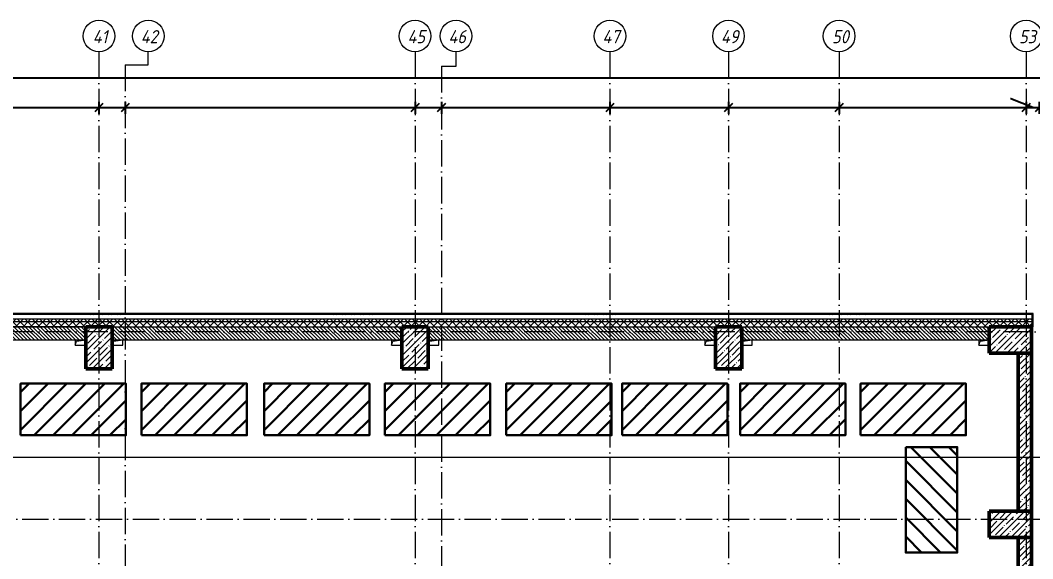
# Model space of a CAD drawing. Header units: millimetres. Extents: x -356862 to 418287, y 0 to 839748.
# Drawn here: x -121010 to -101790, y 540297 to 550509 of the extents above; entities that cross this region are included whole.
import ezdxf

# ---------------------------------------------------------------- set-up
doc = ezdxf.new("R2010")
doc.units = ezdxf.units.MM
doc.linetypes.add('50_200_ШТРИХ_1Т_ш5_п1_п1_', pattern=[700, 500, -100, 0, -100])
for name, color, linetype, lineweight in [('0) строит. леса', 20, 'Continuous', 30), ('A-____-____-DIMS', 7, 'Continuous', 9), ('A-GENM-____-OTLN', 7, 'Continuous', 9), ('A-WALL-____-MCUT', 7, 'Continuous', 13), ('A-WALL-____-MCUT-1', 7, 'Continuous', 9), ('A-WALL-____-MCUT-2', 7, 'Continuous', 50), ('A-WALL-____-OTLN', 7, 'Continuous', 9), ('A-WALL-____-PATT-1', 7, 'Continuous', 9), ('A-WALL-FNSH-MCUT-1', 7, 'Continuous', 9), ('S-COLS-____-MCUT', 7, 'Continuous', 50), ('S-COLS-____-OTLN', 7, 'Continuous', 9), ('S-GRID-____-IDEN', 7, 'Continuous', 9), ('S-GRID-____-OTLN', 7, 'Continuous', 9), ('S-GRID-____-OTLN-1', 7, '50_200_ШТРИХ_1Т_ш5_п1_п1_', 9)]:
    doc.layers.add(name, color=color, linetype=linetype, lineweight=lineweight)
doc.layers.add('G-____-____-SYMB-1', color=9, linetype='Continuous', lineweight=9, true_color=0x808080)
doc.styles.add('ISOCPEUR_I', font='isocpeui.ttf', dxfattribs={"width": 0.9, "height": 2.5})
doc.styles.add('ISOCPEUR_I_9', font='isocpeui.ttf', dxfattribs={"width": 0.9, "height": 250})
doc.dimstyles.new('ISO-2_5_0_9К_БОЛЬШОЙ_ОСИ', dxfattribs={"dimscale": 304.8, "dimtxt": 248.995294, "dimasz": 0.492126, "dimexe": 0.393701, "dimexo": 0, "dimgap": 0, "dimtad": 1, "dimdec": 0, "dimzin": 0, "dimdsep": 46, "dimtxsty": 'ISOCPEUR_I', "dimblk1": 'OBLIQUE', "dimblk2": 'OBLIQUE', "dimsah": 1, "dimcen": 0.09, "dimdle": 0.393701, "dimazin": 0, "dimtfac": 1, "dimtdec": 4, "dimtix": 1, "dimtmove": 0, "dimatfit": 3, "dimfxl": 1, "dimtvp": 1, "dimtolj": 1, "dimtzin": 0, "dimarcsym": 2})
doc.dimstyles.new('ISO-2_5_0_9К_БОЛЬШОЙ_ОСИ_1', dxfattribs={"dimscale": 304.8, "dimtxt": 248.995294, "dimasz": 0.492126, "dimexe": 0.393701, "dimexo": 0, "dimgap": 0, "dimtad": 1, "dimdec": 0, "dimzin": 0, "dimdsep": 46, "dimtxsty": 'ISOCPEUR_I', "dimblk1": 'OBLIQUE', "dimblk2": 'OBLIQUE', "dimsah": 1, "dimcen": 0.09, "dimdle": 0.393701, "dimazin": 0, "dimtfac": 1, "dimtdec": 4, "dimtix": 1, "dimtmove": 1, "dimatfit": 3, "dimfxl": 1, "dimtvp": 1, "dimtolj": 1, "dimtzin": 0, "dimarcsym": 2})
doc.dimstyles.new('ISO-2_5_0_9К_БОЛЬШОЙ_ОСИ_2', dxfattribs={"dimscale": 304.8, "dimtxt": 248.995294, "dimasz": 0.492126, "dimexe": 0.393701, "dimexo": 0, "dimgap": 0, "dimtad": 1, "dimdec": 0, "dimzin": 0, "dimdsep": 46, "dimtxsty": 'ISOCPEUR_I_9', "dimblk1": 'OBLIQUE', "dimblk2": 'OBLIQUE', "dimsah": 1, "dimcen": 0.09, "dimdle": 0.393701, "dimazin": 0, "dimtfac": 1, "dimtdec": 4, "dimtix": 1, "dimtmove": 2, "dimatfit": 3, "dimfxl": 1, "dimtvp": 1, "dimtolj": 1, "dimtzin": 0, "dimarcsym": 2})
pattern_1 = [(45, (-176515.07, 459015.94), (-114.04925, 114.04925), []), (45, (-176401.02, 459015.94), (-114.04925, 114.04925), [201.612, -40.322, 3.353, -36.97])]
pattern_2 = [(135, (-176515.067, 459015.94), (-35.35534, -35.35534), [])]
pattern_3 = [(45, (-176515.07, 459015.94), (-70.71068, 70.71068), []), (135, (-176515.07, 459015.94), (-70.71068, -70.71068), [])]

# ---------------------------------------------------------------- blocks, each defined once
blk = doc.blocks.new('BSC_Колонна _Прямоугольная - 500х800-25984400-АР1_План отверстий 1 этажа в осях 1-64_Ю-ЯЯ')
at = {"layer": 'S-COLS-____-OTLN'}
h = blk.add_hatch(dxfattribs=at)
h.set_pattern_fill('FP_108', color=256, style=0, pattern_type=2)
h.set_pattern_definition([(225, (57000, 85281.04), (114.04925, -114.04925), []), (225, (56885.95, 85281.04), (114.04925, -114.04925), [201.613, -40.323, 3.353, -36.97])])
h.paths.add_polyline_path([(-250, 400), (-250, -400), (250, -400), (250, 400)], flags=0)
at = {"layer": 'S-COLS-____-MCUT'}
for p, q in [((250, 400), (-250, 400)), ((-250, 400), (-250, -400)), ((250, -400), (250, 400)), ((-250, -400), (250, -400))]:
    blk.add_line(p, q, dxfattribs=at)
blk = doc.blocks.new('BSC_Колонна _Прямоугольная - 500х800-V98-АР1_План отверстий 1 этажа в осях 1-64_Ю-ЯЯ')
at = {"layer": 'S-COLS-____-OTLN'}
h = blk.add_hatch(dxfattribs=at)
h.set_pattern_fill('FP_109', color=256, style=0, pattern_type=2)
h.set_pattern_definition([(225, (63000, 85281.04), (114.04925, -114.04925), []), (225, (62885.95, 85281.04), (114.04925, -114.04925), [201.613, -40.323, 3.353, -36.97])])
h.paths.add_polyline_path([(-250, 400), (-250, -400), (250, -400), (250, 400)], flags=0)
at = {"layer": 'S-COLS-____-MCUT'}
for p, q in [((250, 400), (-250, 400)), ((-250, 400), (-250, -400)), ((250, -400), (250, 400)), ((-250, -400), (250, -400))]:
    blk.add_line(p, q, dxfattribs=at)
blk = doc.blocks.new('BSC_Колонна _Прямоугольная - 500х800-V99-АР1_План отверстий 1 этажа в осях 1-64_Ю-ЯЯ')
at = {"layer": 'S-COLS-____-OTLN'}
h = blk.add_hatch(dxfattribs=at)
h.set_pattern_fill('FP_110', color=256, style=0, pattern_type=2)
h.set_pattern_definition([(225, (68950, 85281.04), (114.04925, -114.04925), []), (225, (68835.95, 85281.04), (114.04925, -114.04925), [201.613, -40.323, 3.353, -36.97])])
h.paths.add_polyline_path([(-250, 400), (-250, -400), (250, -400), (250, 400)], flags=0)
at = {"layer": 'S-COLS-____-MCUT'}
for p, q in [((250, 400), (-250, 400)), ((-250, 400), (-250, -400)), ((250, -400), (250, 400)), ((-250, -400), (250, -400))]:
    blk.add_line(p, q, dxfattribs=at)
blk = doc.blocks.new('BSC_Колонна _Прямоугольная - 500х800-V100-АР1_План отверстий 1 этажа в осях 1-64_Ю-ЯЯ')
at = {"layer": 'S-COLS-____-OTLN'}
h = blk.add_hatch(dxfattribs=at)
h.set_pattern_fill('FP_111', color=256, style=0, pattern_type=2)
h.set_pattern_definition([(315, (-85431.04, 74300), (114.04925, 114.04925), []), (315, (-85431.04, 74185.95), (114.04925, 114.04925), [201.613, -40.323, 3.353, -36.97])])
h.paths.add_polyline_path([(-250, 400), (-250, -400), (250, -400), (250, 400)], flags=0)
at = {"layer": 'S-COLS-____-MCUT'}
for p, q in [((250, 400), (-250, 400)), ((-250, 400), (-250, -400)), ((250, -400), (250, 400)), ((-250, -400), (250, -400))]:
    blk.add_line(p, q, dxfattribs=at)
blk = doc.blocks.new('BSC_Колонна _Прямоугольная - 500х800-V101-АР1_План отверстий 1 этажа в осях 1-64_Ю-ЯЯ')
at = {"layer": 'S-COLS-____-OTLN'}
h = blk.add_hatch(dxfattribs=at)
h.set_pattern_fill('FP_112', color=256, style=0, pattern_type=2)
h.set_pattern_definition([(315, (-81931.04, 74300), (114.04925, 114.04925), []), (315, (-81931.04, 74185.95), (114.04925, 114.04925), [201.613, -40.323, 3.353, -36.97])])
h.paths.add_polyline_path([(-250, 400), (-250, -400), (250, -400), (250, 400)], flags=0)
at = {"layer": 'S-COLS-____-MCUT'}
for p, q in [((250, 400), (-250, 400)), ((-250, 400), (-250, -400)), ((250, -400), (250, 400)), ((-250, -400), (250, -400))]:
    blk.add_line(p, q, dxfattribs=at)
blk = doc.blocks.new('AR_Отверстие прямоугольное _в плите_ - AR_Отверстие прямоугольное _в плите_-30511715-АР1_План отверстий 1 этажа в осях 1-64_Ю-ЯЯ')
at = {"layer": 'A-GENM-____-OTLN'}
for p, q in [((-100, 50), (-100, -50)), ((-100, -50), (-75, 25)), ((-75, 25), (100, 50)), ((-100, -50), (100, -50))]:
    blk.add_line(p, q, dxfattribs=at)
blk = doc.blocks.new('AR_Отверстие прямоугольное _в плите_ - AR_Отверстие прямоугольное _в плите_-V203-АР1_План отверстий 1 этажа в осях 1-64_Ю-ЯЯ')
at = {"layer": 'A-GENM-____-OTLN'}
for p, q in [((-100, -50), (-75, 25)), ((-75, 25), (100, 50)), ((100, -50), (100, 50)), ((-100, -50), (100, -50))]:
    blk.add_line(p, q, dxfattribs=at)
blk = doc.blocks.new('Стены 2 - Стены 4-31194547-АР1_План отверстий 1 этажа в осях 1-64_Ю-ЯЯ')
at = {"layer": 'A-WALL-____-MCUT'}
for p, q in [((-1799, 41030), (-1799, 41010)), ((-1549, 41030), (-1799, 41030)), ((-1799, 41010), (-1549, 41010)), ((-1549, 41010), (-1549, 41030))]:
    blk.add_line(p, q, dxfattribs=at)
blk = doc.blocks.new('Ось сетки - Круг_Ø6_00__ISO-2_5_0_9K_-25732049-АР1_План отверстий 1 этажа в осях 1-64_Ю-ЯЯ')
at = {"layer": 'S-GRID-____-IDEN'}
blk.add_circle((0, 0), 3, dxfattribs=at)
blk = doc.blocks.new('_Oblique')
at = {"color": 0, "linetype": 'ByBlock', "lineweight": -2}
blk.add_line((-0.5, -0.5), (0.5, 0.5), dxfattribs=at)
blk = doc.blocks.new('*D13448')
at = {"layer": 'A-____-____-DIMS', "color": 0, "lineweight": -2, "transparency": 16777216}
for p, q in [((-122015, 548962), (-122015, 548736)), ((-119515, 548962), (-119515, 548736)), ((-122135, 548856), (-119395, 548856))]:
    blk.add_line(p, q, dxfattribs=at)
at = {"layer": 'Defpoints', "color": 0, "transparency": 16777216}
for p in [(-122015, 548962), (-119515, 548962), (-119515, 548856)]:
    blk.add_point(p, dxfattribs=at)
at = {"layer": 'A-____-____-DIMS', "color": 0, "lineweight": -2, "transparency": 16777216, "xscale": 150, "yscale": 150, "zscale": 150, "rotation": 180}
blk.add_blockref('_Oblique', (-122015, 548856), dxfattribs=at)
at = {"layer": 'A-____-____-DIMS', "color": 0, "lineweight": -2, "transparency": 16777216, "xscale": 150, "yscale": 150, "zscale": 150}
blk.add_blockref('_Oblique', (-119515, 548856), dxfattribs=at)
at = {"layer": 'A-____-____-DIMS', "color": 0, "transparency": 16777216, "insert": (-120765, 548858), "char_height": 2.5, "width": 758.48, "attachment_point": 5, "style": 'ISOCPEUR_I'}
blk.add_mtext('\\A1;2500', dxfattribs=at)
blk = doc.blocks.new('*D13449')
at = {"layer": 'A-____-____-DIMS', "color": 0, "lineweight": -2, "transparency": 16777216}
for p, q in [((-119515, 548962), (-119515, 548736)), ((-119015, 548962), (-119015, 548736)), ((-119635, 548856), (-118895, 548856))]:
    blk.add_line(p, q, dxfattribs=at)
at = {"layer": 'Defpoints', "color": 0, "transparency": 16777216}
for p in [(-119515, 548962), (-119015, 548962), (-119015, 548856)]:
    blk.add_point(p, dxfattribs=at)
at = {"layer": 'A-____-____-DIMS', "color": 0, "lineweight": -2, "transparency": 16777216, "xscale": 150, "yscale": 150, "zscale": 150, "rotation": 180}
blk.add_blockref('_Oblique', (-119515, 548856), dxfattribs=at)
at = {"layer": 'A-____-____-DIMS', "color": 0, "lineweight": -2, "transparency": 16777216, "xscale": 150, "yscale": 150, "zscale": 150}
blk.add_blockref('_Oblique', (-119015, 548856), dxfattribs=at)
at = {"layer": 'A-____-____-DIMS', "color": 0, "transparency": 16777216, "insert": (-119265, 548858), "char_height": 2.5, "width": 568.86, "attachment_point": 5, "style": 'ISOCPEUR_I'}
blk.add_mtext('\\A1;500', dxfattribs=at)
blk = doc.blocks.new('*D13450')
at = {"layer": 'A-____-____-DIMS', "color": 0, "lineweight": -2, "transparency": 16777216}
for p, q in [((-119015, 548962), (-119015, 548736)), ((-113515, 548962), (-113515, 548736)), ((-119135, 548856), (-113395, 548856))]:
    blk.add_line(p, q, dxfattribs=at)
at = {"layer": 'Defpoints', "color": 0, "transparency": 16777216}
for p in [(-119015, 548962), (-113515, 548962), (-113515, 548856)]:
    blk.add_point(p, dxfattribs=at)
at = {"layer": 'A-____-____-DIMS', "color": 0, "lineweight": -2, "transparency": 16777216, "xscale": 150, "yscale": 150, "zscale": 150, "rotation": 180}
blk.add_blockref('_Oblique', (-119015, 548856), dxfattribs=at)
at = {"layer": 'A-____-____-DIMS', "color": 0, "lineweight": -2, "transparency": 16777216, "xscale": 150, "yscale": 150, "zscale": 150}
blk.add_blockref('_Oblique', (-113515, 548856), dxfattribs=at)
at = {"layer": 'A-____-____-DIMS', "color": 0, "transparency": 16777216, "insert": (-116265, 548858), "char_height": 2.5, "width": 758.48, "attachment_point": 5, "style": 'ISOCPEUR_I'}
blk.add_mtext('\\A1;5500', dxfattribs=at)
blk = doc.blocks.new('*D13451')
at = {"layer": 'A-____-____-DIMS', "color": 0, "lineweight": -2, "transparency": 16777216}
for p, q in [((-113515, 548962), (-113515, 548736)), ((-113015, 548962), (-113015, 548736)), ((-113635, 548856), (-112895, 548856))]:
    blk.add_line(p, q, dxfattribs=at)
at = {"layer": 'Defpoints', "color": 0, "transparency": 16777216}
for p in [(-113515, 548962), (-113015, 548962), (-113015, 548856)]:
    blk.add_point(p, dxfattribs=at)
at = {"layer": 'A-____-____-DIMS', "color": 0, "lineweight": -2, "transparency": 16777216, "xscale": 150, "yscale": 150, "zscale": 150, "rotation": 180}
blk.add_blockref('_Oblique', (-113515, 548856), dxfattribs=at)
at = {"layer": 'A-____-____-DIMS', "color": 0, "lineweight": -2, "transparency": 16777216, "xscale": 150, "yscale": 150, "zscale": 150}
blk.add_blockref('_Oblique', (-113015, 548856), dxfattribs=at)
at = {"layer": 'A-____-____-DIMS', "color": 0, "transparency": 16777216, "insert": (-113265, 548858), "char_height": 2.5, "width": 568.86, "attachment_point": 5, "style": 'ISOCPEUR_I'}
blk.add_mtext('\\A1;500', dxfattribs=at)
blk = doc.blocks.new('*D13452')
at = {"layer": 'A-____-____-DIMS', "color": 0, "lineweight": -2, "transparency": 16777216}
for p, q in [((-113015, 548962), (-113015, 548736)), ((-109815, 548962), (-109815, 548736)), ((-113135, 548856), (-109695, 548856))]:
    blk.add_line(p, q, dxfattribs=at)
at = {"layer": 'Defpoints', "color": 0, "transparency": 16777216}
for p in [(-113015, 548962), (-109815, 548962), (-109815, 548856)]:
    blk.add_point(p, dxfattribs=at)
at = {"layer": 'A-____-____-DIMS', "color": 0, "lineweight": -2, "transparency": 16777216, "xscale": 150, "yscale": 150, "zscale": 150, "rotation": 180}
blk.add_blockref('_Oblique', (-113015, 548856), dxfattribs=at)
at = {"layer": 'A-____-____-DIMS', "color": 0, "lineweight": -2, "transparency": 16777216, "xscale": 150, "yscale": 150, "zscale": 150}
blk.add_blockref('_Oblique', (-109815, 548856), dxfattribs=at)
at = {"layer": 'A-____-____-DIMS', "color": 0, "transparency": 16777216, "insert": (-111415, 548858), "char_height": 2.5, "width": 758.48, "attachment_point": 5, "style": 'ISOCPEUR_I'}
blk.add_mtext('\\A1;3200', dxfattribs=at)
blk = doc.blocks.new('*D13453')
at = {"layer": 'A-____-____-DIMS', "color": 0, "lineweight": -2, "transparency": 16777216}
for p, q in [((-109815, 548962), (-109815, 548736)), ((-107565, 548962), (-107565, 548736)), ((-109935, 548856), (-107445, 548856))]:
    blk.add_line(p, q, dxfattribs=at)
at = {"layer": 'Defpoints', "color": 0, "transparency": 16777216}
for p in [(-109815, 548962), (-107565, 548962), (-107565, 548856)]:
    blk.add_point(p, dxfattribs=at)
at = {"layer": 'A-____-____-DIMS', "color": 0, "lineweight": -2, "transparency": 16777216, "xscale": 150, "yscale": 150, "zscale": 150, "rotation": 180}
blk.add_blockref('_Oblique', (-109815, 548856), dxfattribs=at)
at = {"layer": 'A-____-____-DIMS', "color": 0, "lineweight": -2, "transparency": 16777216, "xscale": 150, "yscale": 150, "zscale": 150}
blk.add_blockref('_Oblique', (-107565, 548856), dxfattribs=at)
at = {"layer": 'A-____-____-DIMS', "color": 0, "transparency": 16777216, "insert": (-108690, 548858), "char_height": 2.5, "width": 758.48, "attachment_point": 5, "style": 'ISOCPEUR_I'}
blk.add_mtext('\\A1;2250', dxfattribs=at)
blk = doc.blocks.new('*D13454')
at = {"layer": 'A-____-____-DIMS', "color": 0, "lineweight": -2, "transparency": 16777216}
for p, q in [((-107565, 548962), (-107565, 548736)), ((-105465, 548962), (-105465, 548736)), ((-107685, 548856), (-105345, 548856))]:
    blk.add_line(p, q, dxfattribs=at)
at = {"layer": 'Defpoints', "color": 0, "transparency": 16777216}
for p in [(-107565, 548962), (-105465, 548962), (-105465, 548856)]:
    blk.add_point(p, dxfattribs=at)
at = {"layer": 'A-____-____-DIMS', "color": 0, "lineweight": -2, "transparency": 16777216, "xscale": 150, "yscale": 150, "zscale": 150, "rotation": 180}
blk.add_blockref('_Oblique', (-107565, 548856), dxfattribs=at)
at = {"layer": 'A-____-____-DIMS', "color": 0, "lineweight": -2, "transparency": 16777216, "xscale": 150, "yscale": 150, "zscale": 150}
blk.add_blockref('_Oblique', (-105465, 548856), dxfattribs=at)
at = {"layer": 'A-____-____-DIMS', "color": 0, "transparency": 16777216, "insert": (-106515, 548858), "char_height": 2.5, "width": 701.02, "attachment_point": 5, "style": 'ISOCPEUR_I'}
blk.add_mtext('\\A1;2100', dxfattribs=at)
blk = doc.blocks.new('*D13455')
at = {"layer": 'A-____-____-DIMS', "color": 0, "lineweight": -2, "transparency": 16777216}
for p, q in [((-105465, 548962), (-105465, 548736)), ((-101915, 548962), (-101915, 548736)), ((-105585, 548856), (-101795, 548856))]:
    blk.add_line(p, q, dxfattribs=at)
at = {"layer": 'Defpoints', "color": 0, "transparency": 16777216}
for p in [(-105465, 548962), (-101915, 548962), (-101915, 548856)]:
    blk.add_point(p, dxfattribs=at)
at = {"layer": 'A-____-____-DIMS', "color": 0, "lineweight": -2, "transparency": 16777216, "xscale": 150, "yscale": 150, "zscale": 150, "rotation": 180}
blk.add_blockref('_Oblique', (-105465, 548856), dxfattribs=at)
at = {"layer": 'A-____-____-DIMS', "color": 0, "lineweight": -2, "transparency": 16777216, "xscale": 150, "yscale": 150, "zscale": 150}
blk.add_blockref('_Oblique', (-101915, 548856), dxfattribs=at)
at = {"layer": 'A-____-____-DIMS', "color": 0, "transparency": 16777216, "insert": (-103690, 548858), "char_height": 2.5, "width": 758.48, "attachment_point": 5, "style": 'ISOCPEUR_I'}
blk.add_mtext('\\A1;3550', dxfattribs=at)
blk = doc.blocks.new('*D13456')
at = {"layer": 'A-____-____-DIMS', "color": 0, "lineweight": -2, "transparency": 16777216}
for p, q in [((-102207, 549016), (-102211, 549016)), ((-101790, 548856), (-102207, 549016)), ((-101915, 548962), (-101915, 548736)), ((-101665, 548962), (-101665, 548736)), ((-102035, 548856), (-101545, 548856))]:
    blk.add_line(p, q, dxfattribs=at)
at = {"layer": 'Defpoints', "color": 0, "transparency": 16777216}
for p in [(-101915, 548962), (-101665, 548962), (-101665, 548856)]:
    blk.add_point(p, dxfattribs=at)
at = {"layer": 'A-____-____-DIMS', "color": 0, "lineweight": -2, "transparency": 16777216, "xscale": 150, "yscale": 150, "zscale": 150, "rotation": 180}
blk.add_blockref('_Oblique', (-101915, 548856), dxfattribs=at)
at = {"layer": 'A-____-____-DIMS', "color": 0, "lineweight": -2, "transparency": 16777216, "xscale": 150, "yscale": 150, "zscale": 150}
blk.add_blockref('_Oblique', (-101665, 548856), dxfattribs=at)
at = {"layer": 'A-____-____-DIMS', "color": 0, "transparency": 16777216, "insert": (-102776, 549020), "char_height": 2.5, "width": 568.86, "attachment_point": 1, "line_spacing_factor": 1.149209, "style": 'ISOCPEUR_I'}
blk.add_mtext('\\A1;250', dxfattribs=at)
blk = doc.blocks.new('*D13463')
at = {"layer": 'A-____-____-DIMS', "color": 0, "lineweight": -2, "transparency": 16777216}
for p, q in [((-178865, 549515), (-178865, 549289)), ((-75365, 549515), (-75365, 549289)), ((-178985, 549409), (-127632, 549409)), ((-75245, 549409), (-126753, 549409))]:
    blk.add_line(p, q, dxfattribs=at)
at = {"layer": 'Defpoints', "color": 0, "transparency": 16777216}
for p in [(-178865, 549515), (-75365, 549515), (-75365, 549409)]:
    blk.add_point(p, dxfattribs=at)
at = {"layer": 'A-____-____-DIMS', "color": 0, "lineweight": -2, "transparency": 16777216, "xscale": 150, "yscale": 150, "zscale": 150, "rotation": 180}
blk.add_blockref('_Oblique', (-178865, 549409), dxfattribs=at)
at = {"layer": 'A-____-____-DIMS', "color": 0, "lineweight": -2, "transparency": 16777216, "xscale": 150, "yscale": 150, "zscale": 150}
blk.add_blockref('_Oblique', (-75365, 549409), dxfattribs=at)
at = {"layer": 'A-____-____-DIMS', "color": 0, "transparency": 16777216, "insert": (-127732, 549735), "char_height": 250, "width": 1080.26, "attachment_point": 1, "line_spacing_factor": 1.149209, "style": 'ISOCPEUR_I_9'}
blk.add_mtext('\\A1;103500', dxfattribs=at)

msp = doc.modelspace()

# ---------------------------------------------------------------- hatches: boundary and pattern name
at = {"layer": '0) строит. леса'}
h = msp.add_hatch(dxfattribs=at)
h.set_pattern_fill('ANSI31', color=256, scale=80)
h.set_pattern_definition([(45, (-120563.87, 688655.8), (-179.60512, 179.60512), [])])
h.paths.add_polyline_path([(-121004.1009, 542637.3051), (-119004.1009, 542637.3051), (-119004.1009, 543617.3051), (-121004.1009, 543617.3051)])
h = msp.add_hatch(dxfattribs=at)
h.set_pattern_fill('ANSI31', color=256, scale=80)
h.set_pattern_definition([(45, (-118267.75, 688655.8), (-179.60512, 179.60512), [])])
h.paths.add_polyline_path([(-118707.977, 542637.3051), (-116707.977, 542637.3051), (-116707.977, 543617.3051), (-118707.977, 543617.3051)])
h = msp.add_hatch(dxfattribs=at)
h.set_pattern_fill('ANSI31', color=256, scale=80)
h.set_pattern_definition([(45, (-115941.78, 688655.8), (-179.60512, 179.60512), [])])
h.paths.add_polyline_path([(-116382.0122, 542637.3051), (-114382.0122, 542637.3051), (-114382.0122, 543617.3051), (-116382.0122, 543617.3051)])
h = msp.add_hatch(dxfattribs=at)
h.set_pattern_fill('ANSI31', color=256, scale=80)
h.set_pattern_definition([(45, (-113647.77, 688655.8), (-179.60512, 179.60512), [])])
h.paths.add_polyline_path([(-114087.9992, 542637.3051), (-112087.9992, 542637.3051), (-112087.9992, 543617.3051), (-114087.9992, 543617.3051)])
h = msp.add_hatch(dxfattribs=at)
h.set_pattern_fill('ANSI31', color=256, scale=80)
h.set_pattern_definition([(45, (-111343.09, 688655.8), (-179.60512, 179.60512), [])])
h.paths.add_polyline_path([(-111783.3156, 542637.3051), (-109783.3156, 542637.3051), (-109783.3156, 543617.3051), (-111783.3156, 543617.3051)])
h = msp.add_hatch(dxfattribs=at)
h.set_pattern_fill('ANSI31', color=256, scale=80)
h.set_pattern_definition([(45, (-109144.53, 688657.13), (-179.60512, 179.60512), [])])
h.paths.add_polyline_path([(-109584.7581, 542638.6274), (-107584.7581, 542638.6274), (-107584.7581, 543618.6274), (-109584.7581, 543618.6274)])
h = msp.add_hatch(dxfattribs=at)
h.set_pattern_fill('ANSI31', color=256, scale=80)
h.set_pattern_definition([(45, (-106904.67, 688657.13), (-179.60512, 179.60512), [])])
h.paths.add_polyline_path([(-107344.8975, 542638.6274), (-105344.8975, 542638.6274), (-105344.8975, 543618.6274), (-107344.8975, 543618.6274)])
h = msp.add_hatch(dxfattribs=at)
h.set_pattern_fill('ANSI31', color=256, scale=80)
h.set_pattern_definition([(45, (-104618.12, 688657.13), (-179.60512, 179.60512), [])])
h.paths.add_polyline_path([(-105058.3527, 542638.6274), (-103058.3527, 542638.6274), (-103058.3527, 543618.6274), (-105058.3527, 543618.6274)])
h = msp.add_hatch(dxfattribs=at)
h.set_pattern_fill('ANSI31', color=256, scale=80, angle=-90)
h.set_pattern_definition([(315, (41816.7, 541974.48), (179.60512, 179.60512), [])])
h.paths.add_polyline_path([(-104201.8054, 542414.7066), (-104201.8054, 540414.7066), (-103221.8054, 540414.7066), (-103221.8054, 542414.7066)])
at = {"layer": 'A-WALL-____-PATT-1'}
h = msp.add_hatch(dxfattribs=at)
h.set_pattern_fill('FP_3', color=256, style=0, pattern_type=2)
h.set_pattern_definition([(45, (-176515.07, 459015.94), (-85.53659, 85.53659), []), (45, (-176458.04, 459015.94), (-85.53659, 85.53659), [])])
h.paths.add_polyline_path([(-101800.0675, 544926.983), (-101800.0675, 544946.983), (-126330.0675, 544946.983), (-126330.0675, 544926.983), (-102295.4482, 544926.983)], flags=0)
h = msp.add_hatch(dxfattribs=at)
h.set_pattern_fill('FP_1', color=256, style=0, pattern_type=2)
h.set_pattern_definition(pattern_3)
h.paths.add_polyline_path([(-101800.0675, 544796.983), (-101800.0675, 544846.983), (-126330.0675, 544846.983), (-126330.0675, 544796.983), (-102295.4482, 544796.983)], flags=0)
h = msp.add_hatch(dxfattribs=at)
h.set_pattern_fill('FP_1', color=256, style=0, pattern_type=2)
h.set_pattern_definition(pattern_3)
h.paths.add_polyline_path([(-101815.0675, 544696.983), (-101800.0675, 544696.983), (-101800.0675, 544796.983), (-126330.0675, 544796.983), (-126330.0675, 544696.983), (-102295.4482, 544696.983)], flags=0)
h = msp.add_hatch(dxfattribs=at)
h.set_pattern_fill('FP_6', color=256, style=0, pattern_type=2)
h.set_pattern_definition(pattern_2)
h.paths.add_polyline_path([(-119765.0675, 544446.983), (-119765.0675, 544696.983), (-125515.0675, 544696.983), (-125515.0675, 544446.983), (-119970.4548, 544446.983)], flags=0)
h = msp.add_hatch(dxfattribs=at)
h.set_pattern_fill('FP_6', color=256, style=0, pattern_type=2)
h.set_pattern_definition(pattern_2)
h.paths.add_polyline_path([(-113765.0675, 544446.983), (-113765.0675, 544696.983), (-119265.0675, 544696.983), (-119265.0675, 544446.983), (-116435.4535, 544446.983)], flags=0)
h = msp.add_hatch(dxfattribs=at)
h.set_pattern_fill('FP_6', color=256, style=0, pattern_type=2)
h.set_pattern_definition(pattern_2)
h.paths.add_polyline_path([(-107815.0675, 544446.983), (-107815.0675, 544696.983), (-113265.0675, 544696.983), (-113265.0675, 544446.983), (-112900.4522, 544446.983)], flags=0)
h = msp.add_hatch(dxfattribs=at)
h.set_pattern_fill('FP_6', color=256, style=0, pattern_type=2)
h.set_pattern_definition(pattern_2)
h.paths.add_polyline_path([(-102615.0675, 544446.983), (-102615.0675, 544696.983), (-107315.0675, 544696.983), (-107315.0675, 544446.983), (-105830.4495, 544446.983)], flags=0)
h = msp.add_hatch(dxfattribs=at)
h.set_pattern_fill('FP_13', color=256, style=0, pattern_type=2)
h.set_pattern_definition(pattern_1)
h.paths.add_polyline_path([(-101815.0675, 541196.983), (-101815.0675, 544196.983), (-102065.0675, 544196.983), (-102065.0675, 541196.983)], flags=0)
h = msp.add_hatch(dxfattribs=at)
h.set_pattern_fill('FP_13', color=256, style=0, pattern_type=2)
h.set_pattern_definition(pattern_1)
h.paths.add_polyline_path([(-101815.0675, 534846.983), (-101815.0675, 540696.983), (-102065.0675, 540696.983), (-102065.0675, 534846.983)], flags=0)

# ---------------------------------------------------------------- linework, layer by layer
at = {"layer": '0) строит. леса'}
for points in [[(-121004.1009, 542637.3051), (-119004.1009, 542637.3051), (-119004.1009, 543617.3051), (-121004.1009, 543617.3051)], [(-118707.977, 542637.3051), (-116707.977, 542637.3051), (-116707.977, 543617.3051), (-118707.977, 543617.3051)], [(-116382.0122, 542637.3051), (-114382.0122, 542637.3051), (-114382.0122, 543617.3051), (-116382.0122, 543617.3051)], [(-114087.9992, 542637.3051), (-112087.9992, 542637.3051), (-112087.9992, 543617.3051), (-114087.9992, 543617.3051)], [(-111783.3156, 542637.3051), (-109783.3156, 542637.3051), (-109783.3156, 543617.3051), (-111783.3156, 543617.3051)], [(-109584.7581, 542638.6274), (-107584.7581, 542638.6274), (-107584.7581, 543618.6274), (-109584.7581, 543618.6274)], [(-107344.8975, 542638.6274), (-105344.8975, 542638.6274), (-105344.8975, 543618.6274), (-107344.8975, 543618.6274)], [(-105058.3527, 542638.6274), (-103058.3527, 542638.6274), (-103058.3527, 543618.6274), (-105058.3527, 543618.6274)], [(-104201.8054, 542414.7066), (-104201.8054, 540414.7066), (-103221.8054, 540414.7066), (-103221.8054, 542414.7066)]]:
    msp.add_lwpolyline(points, close=True, dxfattribs=at)
at = {"layer": 'A-WALL-____-MCUT'}
for p, q in [((-101800.0675, 544926.983), (-126330.0675, 544926.983)), ((-101800.0675, 544926.983), (-101800.0675, 544926.983)), ((-101800.0675, 544696.983), (-101800.0675, 544926.983)), ((-119765.0675, 544696.983), (-125515.0675, 544696.983)), ((-125515.0675, 544696.983), (-119765.0675, 544696.983)), ((-119265.0675, 544696.983), (-113765.0675, 544696.983)), ((-113265.0675, 544696.983), (-107815.0675, 544696.983)), ((-107315.0675, 544696.983), (-107315.0675, 544696.983)), ((-107315.0675, 544696.983), (-102615.0675, 544696.983)), ((-101815.0675, 544696.983), (-101800.0675, 544696.983)), ((-125515.0675, 544446.983), (-119765.0675, 544446.983)), ((-119265.0675, 544446.983), (-113765.0675, 544446.983)), ((-113265.0675, 544446.983), (-107815.0675, 544446.983)), ((-107315.0675, 544446.983), (-102615.0675, 544446.983))]:
    msp.add_line(p, q, dxfattribs=at)
at = {"layer": 'A-WALL-____-MCUT-1'}
for p, q in [((-126330.0675, 544846.983), (-101800.0675, 544846.983)), ((-126330.0675, 544796.983), (-101800.0675, 544796.983))]:
    msp.add_line(p, q, dxfattribs=at)
at = {"layer": 'A-WALL-____-MCUT-2'}
for p, q in [((-102065.0675, 544196.983), (-102065.0675, 541196.983)), ((-101815.0675, 541196.983), (-101815.0675, 544196.983)), ((-102065.0675, 540696.983), (-102065.0675, 534846.983)), ((-101815.0675, 534846.983), (-101815.0675, 540696.983))]:
    msp.add_line(p, q, dxfattribs=at)
at = {"layer": 'A-WALL-FNSH-MCUT-1'}
for p, q in [((-101800.0675, 544946.983), (-126330.0675, 544946.983)), ((-101800.0675, 544926.983), (-101800.0675, 544946.983))]:
    msp.add_line(p, q, dxfattribs=at)
at = {"layer": 'G-____-____-SYMB-1'}
msp.add_line((-181429.6697, 542224.9935), (-72002.7137, 542224.9935), dxfattribs=at)
at = {"layer": 'S-GRID-____-OTLN'}
for p, q in [((-118579.2814, 549665.2625), (-118579.2814, 549908.7924)), ((-112737.8187, 549637.1778), (-112737.8187, 549908.7924)), ((-119015.0675, 549665.2625), (-118579.2814, 549665.2625)), ((-113015.0675, 549637.1778), (-112737.8187, 549637.1778))]:
    msp.add_line(p, q, dxfattribs=at)
at = {"layer": 'S-GRID-____-OTLN-1'}
for p, q in [((-119515.0675, 549908.7924), (-119515.0675, 511907.5288)), ((-113515.0675, 549908.7924), (-113515.0675, 511907.5288)), ((-109815.0675, 549908.7924), (-109815.0675, 511907.5288)), ((-107565.0675, 549908.7924), (-107565.0675, 511907.5288)), ((-105465.0675, 549908.7924), (-105465.0675, 498597.5699)), ((-101915.0675, 549908.7924), (-101915.0675, 498597.5699)), ((-119015.0675, 549665.2625), (-119015.0675, 512058.4165)), ((-113015.0675, 549637.1778), (-113015.0675, 512074.537)), ((-72440.6609, 544596.983), (-181183.8377, 544596.983)), ((-181183.8377, 541046.983), (-72440.6609, 541046.983))]:
    msp.add_line(p, q, dxfattribs=at)

# ---------------------------------------------------------------- block references
at = {"layer": 'A-GENM-____-OTLN'}
for name, p in [('AR_Отверстие прямоугольное _в плите_ - AR_Отверстие прямоугольное _в плите_-30511715-АР1_План отверстий 1 этажа в осях 1-64_Ю-ЯЯ', (-119865.0675, 544396.983)), ('AR_Отверстие прямоугольное _в плите_ - AR_Отверстие прямоугольное _в плите_-V203-АР1_План отверстий 1 этажа в осях 1-64_Ю-ЯЯ', (-119165.0675, 544396.983)), ('AR_Отверстие прямоугольное _в плите_ - AR_Отверстие прямоугольное _в плите_-30511715-АР1_План отверстий 1 этажа в осях 1-64_Ю-ЯЯ', (-113865.0675, 544396.983)), ('AR_Отверстие прямоугольное _в плите_ - AR_Отверстие прямоугольное _в плите_-V203-АР1_План отверстий 1 этажа в осях 1-64_Ю-ЯЯ', (-113165.0675, 544396.983)), ('AR_Отверстие прямоугольное _в плите_ - AR_Отверстие прямоугольное _в плите_-30511715-АР1_План отверстий 1 этажа в осях 1-64_Ю-ЯЯ', (-107915.0675, 544396.983)), ('AR_Отверстие прямоугольное _в плите_ - AR_Отверстие прямоугольное _в плите_-V203-АР1_План отверстий 1 этажа в осях 1-64_Ю-ЯЯ', (-107215.0675, 544396.983)), ('AR_Отверстие прямоугольное _в плите_ - AR_Отверстие прямоугольное _в плите_-30511715-АР1_План отверстий 1 этажа в осях 1-64_Ю-ЯЯ', (-102715.0675, 544396.983))]:
    msp.add_blockref(name, p, dxfattribs=at)
at = {"layer": 'A-WALL-____-OTLN', "rotation": 89.9999999999999}
msp.add_blockref('Стены 2 - Стены 4-31194547-АР1_План отверстий 1 этажа в осях 1-64_Ю-ЯЯ', (-60769.8255, 546495.4947), dxfattribs=at)
at = {"layer": 'S-COLS-____-OTLN'}
for name, p, rotation in [('BSC_Колонна _Прямоугольная - 500х800-25984400-АР1_План отверстий 1 этажа в осях 1-64_Ю-ЯЯ', (-119515.0675, 544296.983), 180), ('BSC_Колонна _Прямоугольная - 500х800-V98-АР1_План отверстий 1 этажа в осях 1-64_Ю-ЯЯ', (-113515.0675, 544296.983), 180), ('BSC_Колонна _Прямоугольная - 500х800-V99-АР1_План отверстий 1 этажа в осях 1-64_Ю-ЯЯ', (-107565.0675, 544296.983), 180), ('BSC_Колонна _Прямоугольная - 500х800-V100-АР1_План отверстий 1 этажа в осях 1-64_Ю-ЯЯ', (-102215.0675, 544446.983), 89.9999999999999), ('BSC_Колонна _Прямоугольная - 500х800-V101-АР1_План отверстий 1 этажа в осях 1-64_Ю-ЯЯ', (-102215.0675, 540946.983), 89.9999999999999)]:
    msp.add_blockref(name, p, dxfattribs=dict(at, rotation=rotation))
at = {"layer": 'S-GRID-____-IDEN', "xscale": 99.99999999999993, "yscale": 99.99999999999993, "zscale": 99.99999999999993, "rotation": 180}
for p in [(-119515.0675, 550208.7924), (-118579.2814, 550208.7924), (-113515.0675, 550208.7924), (-112737.8187, 550208.7924), (-109815.0675, 550208.7924), (-107565.0675, 550208.7924), (-105465.0675, 550208.7924), (-101915.0675, 550208.7924)]:
    msp.add_blockref('Ось сетки - Круг_Ø6_00__ISO-2_5_0_9K_-25732049-АР1_План отверстий 1 этажа в осях 1-64_Ю-ЯЯ', p, dxfattribs=at)

# ---------------------------------------------------------------- texts
at = {"layer": 'S-GRID-____-IDEN', "char_height": 250, "attachment_point": 1, "style": 'ISOCPEUR_I_9'}
for s, insert, width in [('41', (-119634.5892, 550322.7261), 367.974562), ('42', (-118722.6531, 550322.7261), 425.696062), ('45', (-113658.4392, 550322.7261), 425.696062), ('46', (-112881.1904, 550322.7261), 425.696062), ('47', (-109958.4392, 550322.7261), 425.696062), ('49', (-107708.4392, 550322.7261), 425.696062), ('50', (-105599.4392, 550322.7261), 404.0505), ('53', (-102049.4392, 550322.7261), 404.0505)]:
    msp.add_mtext(s, dxfattribs=dict(at, insert=insert, width=width))

# ---------------------------------------------------------------- dimensions: what is measured, and where the dimension line sits
at = {"layer": 'A-____-____-DIMS'}
for base, p1, p2, dimstyle, override, picture, middle in [((-75365.0675, 549408.6096), (-178865.0675, 549514.6756), (-75365.0675, 549514.6756), 'ISO-2_5_0_9К_БОЛЬШОЙ_ОСИ_2', {"dimpost": '<>', "dimfxl": 103500}, '*D13463', (-127192.2172, 549568.5568)), ((-101665.0675, 548856.3903), (-101915.0675, 548962.4563), (-101665.0675, 548962.4563), 'ISO-2_5_0_9К_БОЛЬШОЙ_ОСИ_1', {"dimpost": '<>', "dimfxl": 250}, '*D13456', (-102206.695, 549016.3375))]:
    dim = msp.add_linear_dim(base=base, p1=p1, p2=p2, dimstyle=dimstyle, override=override, dxfattribs=at)
    dim.commit()
    dim.dimension.update_dxf_attribs({"geometry": picture, "text_midpoint": middle, "dimtype": 160})
for base, p1, p2, override, picture, middle in [((-119515.0675, 548856.3903), (-122015.0675, 548962.4563), (-119515.0675, 548962.4563), {"dimpost": '<>', "dimfxl": 2500}, '*D13448', (-120765.0675, 548857.6403)), ((-119015.0675, 548856.3903), (-119515.0675, 548962.4563), (-119015.0675, 548962.4563), {"dimpost": '<>', "dimfxl": 500}, '*D13449', (-119265.0675, 548857.6403)), ((-113515.0675, 548856.3903), (-119015.0675, 548962.4563), (-113515.0675, 548962.4563), {"dimpost": '<>', "dimfxl": 5500}, '*D13450', (-116265.0675, 548857.6403)), ((-113015.0675, 548856.3903), (-113515.0675, 548962.4563), (-113015.0675, 548962.4563), {"dimpost": '<>', "dimfxl": 500}, '*D13451', (-113265.0675, 548857.6403)), ((-109815.0675, 548856.3903), (-113015.0675, 548962.4563), (-109815.0675, 548962.4563), {"dimpost": '<>', "dimfxl": 3200}, '*D13452', (-111415.0675, 548857.6403)), ((-107565.0675, 548856.3903), (-109815.0675, 548962.4563), (-107565.0675, 548962.4563), {"dimpost": '<>', "dimfxl": 2250}, '*D13453', (-108690.0675, 548857.6403)), ((-105465.0675, 548856.3903), (-107565.0675, 548962.4563), (-105465.0675, 548962.4563), {"dimpost": '<>', "dimfxl": 2100}, '*D13454', (-106515.0675, 548857.6403)), ((-101915.0675, 548856.3903), (-105465.0675, 548962.4563), (-101915.0675, 548962.4563), {"dimpost": '<>', "dimfxl": 3550}, '*D13455', (-103690.0675, 548857.6403))]:
    dim = msp.add_linear_dim(base=base, p1=p1, p2=p2, dimstyle='ISO-2_5_0_9К_БОЛЬШОЙ_ОСИ', override=override, dxfattribs=at)
    dim.commit()
    dim.dimension.update_dxf_attribs({"geometry": picture, "text_midpoint": middle})

doc.saveas('drawing.dxf')
